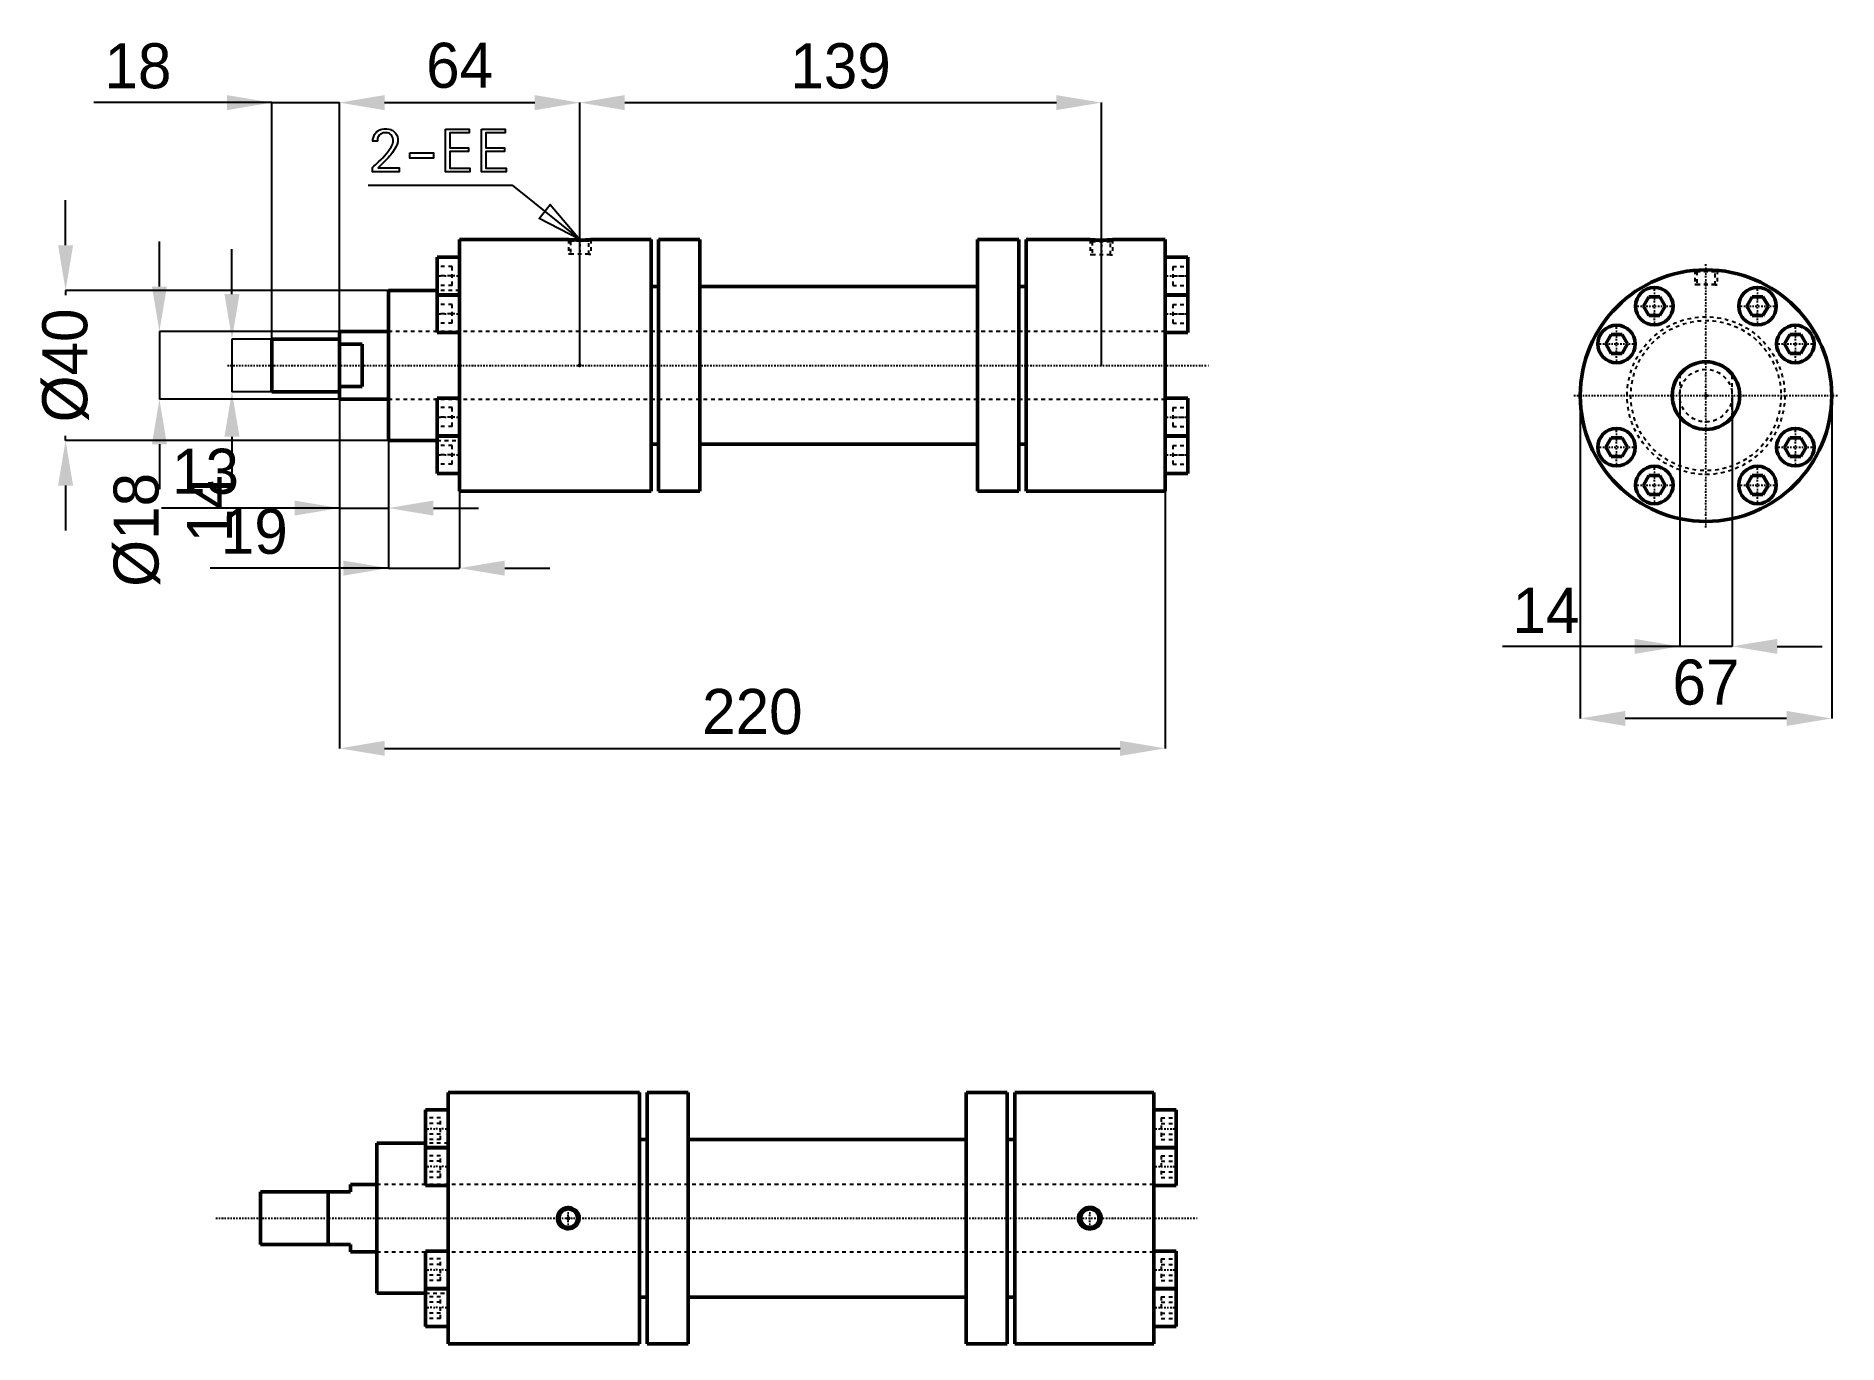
# Model space of a CAD drawing. Header units: millimetres. Extents: x -63 to 417, y -261 to 88.
import ezdxf

# ---------------------------------------------------------------- set-up
doc = ezdxf.new("R2010")
doc.units = ezdxf.units.MM
doc.linetypes.add('Center', pattern=[1.5, 0.45, -0.5, 0.05, -0.5])
doc.linetypes.add('Dashed', pattern=[2, 1, -1])
for name, color, linetype, lineweight in [('2d ConnectionPoints', 7, 'Continuous', 50), ('AM_0', 7, 'Continuous', 50), ('AM_5', 3, 'Continuous', 25), ('AM_7', 7, 'Center', 25), ('AM_9', 6, 'Dashed', 25)]:
    doc.layers.add(name, color=color, linetype=linetype, lineweight=lineweight)
doc.dimstyles.new('ISO-25', dxfattribs={"dimtxt": 2.5, "dimasz": 2.5, "dimexe": 1.25, "dimexo": 0.625, "dimtad": 1, "dimtxsty": 'Standard', "dimcen": 2.5, "dimadec": 0, "dimazin": 0, "dimtfac": 1, "dimtmove": 0, "dimatfit": 3, "dimfxl": 1, "dimarcsym": 0})

# ---------------------------------------------------------------- blocks, each defined once
blk = doc.blocks.new('1_REG160AM00C3250RC2M1415_0_in_REG160_A_M00_C_32_50_RC_M14_1_5__0')
at = {"layer": 'AM_0'}
for p, q in [((50, 28.82), (44, 28.82)), ((44, 28.82), (44, 18.82)), ((79.11, 33.5), (50, 33.5)), ((50, 33.5), (50, -33.5)), ((101, 33.5), (84.9, 33.5)), ((101, 33.5), (101, -33.5)), ((114, 33.5), (103, 33.5)), ((103, 33.5), (103, -33.5)), ((114, 33.5), (114, -33.5)), ((199, 33.5), (188, 33.5)), ((188, 33.5), (188, -33.5)), ((199, 33.5), (199, -33.5)), ((218.01, 33.5), (201, 33.5)), ((201, 33.5), (201, -33.5)), ((238, 33.5), (223.99, 33.5)), ((238, 33.5), (238, -33.5)), ((244, 28.82), (238, 28.82)), ((244, 28.82), (244, 18.82)), ((44, 20), (31, 20)), ((31, 20), (31, -20)), ((103, 21), (101, 21)), ((188, 21), (114, 21)), ((201, 21), (199, 21)), ((44, 18.82), (50, 18.82)), ((50, 18.75), (44, 18.75)), ((44, 18.75), (44, 8.75)), ((238, 18.82), (244, 18.82)), ((244, 18.75), (238, 18.75)), ((244, 18.75), (244, 8.75)), ((44, 8.75), (50, 8.75)), ((238, 8.75), (244, 8.75)), ((50, -8.75), (44, -8.75)), ((44, -8.75), (44, -18.75)), ((244, -8.75), (238, -8.75)), ((244, -8.75), (244, -18.75)), ((44, -18.75), (50, -18.75)), ((50, -18.82), (44, -18.82)), ((44, -18.82), (44, -28.82)), ((238, -18.75), (244, -18.75)), ((244, -18.82), (238, -18.82)), ((244, -18.82), (244, -28.82)), ((31, -20), (44, -20)), ((101, -21), (103, -21)), ((114, -21), (188, -21)), ((199, -21), (201, -21)), ((44, -28.82), (50, -28.82)), ((50, -33.5), (101, -33.5)), ((103, -33.5), (114, -33.5)), ((188, -33.5), (199, -33.5)), ((201, -33.5), (238, -33.5)), ((238, -28.82), (244, -28.82))]:
    blk.add_line(p, q, dxfattribs=at)
for points in [[(84.9, 33.5), (84.9, 33.5), (84.85, 33.5), (84.73, 33.49), (84.54, 33.47), (84.28, 33.46), (83.96, 33.44), (83.59, 33.42), (83.16, 33.4), (82.7, 33.39), (82.21, 33.38), (81.71, 33.39), (81.22, 33.39), (80.73, 33.41), (80.31, 33.42), (79.91, 33.44), (79.6, 33.46), (79.35, 33.48), (79.19, 33.49), (79.11, 33.5), (79.1, 33.5)], [(224, 33.5), (224, 33.5), (223.95, 33.5), (223.82, 33.49), (223.62, 33.47), (223.35, 33.45), (223.02, 33.43), (222.63, 33.41), (222.2, 33.4), (221.71, 33.38), (221.21, 33.38), (220.69, 33.38), (220.18, 33.39), (219.68, 33.4), (219.24, 33.42), (218.83, 33.44), (218.51, 33.46), (218.26, 33.48), (218.09, 33.49), (218.01, 33.5), (218, 33.5)]]:
    blk.add_lwpolyline(points, dxfattribs=at)
at = {"layer": 'AM_5', "linetype": 'Dashed'}
for p, q in [((79, 33.5), (79, 29.6)), ((79.54, 29.6), (79, 29.6)), ((84.46, 29.6), (85, 29.6)), ((85, 33.5), (85, 29.6)), ((218, 33.5), (218, 29.5)), ((218.54, 29.5), (218, 29.5)), ((223.46, 29.5), (224, 29.5)), ((224, 33.5), (224, 29.5))]:
    blk.add_line(p, q, dxfattribs=at)
at = {"layer": 'AM_7'}
for p, q in [((82, 33.8), (82, 29.4)), ((221, 33.7), (221, 29.3)), ((50.3, 23.82), (43.7, 23.82)), ((237.7, 23.82), (244.3, 23.82)), ((50.3, 13.75), (43.7, 13.75)), ((237.7, 13.75), (244.3, 13.75)), ((50.3, -13.75), (43.7, -13.75)), ((237.7, -13.75), (244.3, -13.75)), ((50.3, -23.82), (43.7, -23.82)), ((237.7, -23.82), (244.3, -23.82))]:
    blk.add_line(p, q, dxfattribs=at)
at = {"layer": 'AM_9'}
for p, q in [((79.1, 33.5), (79.54, 33.06)), ((79.54, 33.06), (79.54, 29.6)), ((84.46, 33.06), (79.54, 33.06)), ((84.46, 29.6), (79.54, 29.6)), ((84.46, 33.06), (84.9, 33.5)), ((84.46, 29.6), (84.46, 33.06)), ((218, 33.5), (218.54, 32.96)), ((218.54, 32.96), (218.54, 29.5)), ((223.46, 32.96), (218.54, 32.96)), ((223.46, 29.5), (218.54, 29.5)), ((223.46, 32.96), (224, 33.5)), ((223.46, 29.5), (223.46, 32.96)), ((48, 26.32), (44, 26.32)), ((48, 21.32), (48, 26.32)), ((240, 26.32), (244, 26.32)), ((240, 26.32), (240, 21.32)), ((48, 23.82), (44, 23.82)), ((48, 21.32), (44, 21.32)), ((50, 20), (44, 20)), ((240, 23.82), (244, 23.82)), ((240, 21.32), (244, 21.32)), ((48, 16.25), (44, 16.25)), ((48, 11.25), (48, 16.25)), ((240, 16.25), (244, 16.25)), ((240, 16.25), (240, 11.25)), ((48, 13.75), (44, 13.75)), ((48, 11.25), (44, 11.25)), ((240, 13.75), (244, 13.75)), ((240, 11.25), (244, 11.25)), ((238, 9), (31, 9)), ((31, -9), (238, -9)), ((48, -11.25), (44, -11.25)), ((48, -13.75), (44, -13.75)), ((48, -16.25), (48, -11.25)), ((240, -11.25), (244, -11.25)), ((240, -11.25), (240, -16.25)), ((240, -13.75), (244, -13.75)), ((48, -16.25), (44, -16.25)), ((240, -16.25), (244, -16.25)), ((44, -20), (50, -20)), ((48, -21.32), (44, -21.32)), ((48, -23.82), (44, -23.82)), ((48, -26.32), (48, -21.32)), ((240, -21.32), (244, -21.32)), ((240, -21.32), (240, -26.32)), ((240, -23.82), (244, -23.82)), ((48, -26.32), (44, -26.32)), ((240, -26.32), (244, -26.32))]:
    blk.add_line(p, q, dxfattribs=at)
blk = doc.blocks.new('2_REG160AM00C3250RC1M1415_0_in_REG160_A_M00_C_32_50_RC_M14_1_5__0')
at = {"layer": 'AM_0'}
for p, q in [((18, 7), (0, 7)), ((0, 7), (0, -7)), ((18, 9), (18, -9)), ((31, 9), (18, 9)), ((24, 5.66), (18, 5.66)), ((24, 5.66), (24, -5.66)), ((0, -7), (18, -7)), ((24, -5.66), (18, -5.66)), ((18, -9), (31, -9))]:
    blk.add_line(p, q, dxfattribs=at)
at = {"layer": 'AM_7'}
blk.add_line((-11.9, 0), (249.9, 0), dxfattribs=at)
at = {"layer": 'AM_9'}
for p, q in [((238, 9), (31, 9)), ((31, -9), (238, -9))]:
    blk.add_line(p, q, dxfattribs=at)
blk = doc.blocks.new('*D3')
at = {"layer": 'AM_5', "color": 0, "lineweight": -2}
for p, q in [((-55, 32), (-55, 44)), ((31, 20), (-55, 20)), ((-55, 20), (-55, 18.73)), ((-55, -20), (-55, -18.73)), ((31, -20), (-55, -20)), ((-55, -32), (-55, -44))]:
    blk.add_line(p, q, dxfattribs=at)
at = {"layer": 'AM_5', "color": 0}
for points in [[(-57, 32), (-53, 32), (-55, 20)], [(-53, -32), (-57, -32), (-55, -20)]]:
    blk.add_solid(points, dxfattribs=at)
at = {"layer": 'Defpoints', "color": 0}
for p in [(31, 20), (-55, -20), (31, -20)]:
    blk.add_point(p, dxfattribs=at)
at = {"layer": 'AM_5', "color": 0, "insert": (-55, 0), "char_height": 12, "attachment_point": 5, "rotation": 90}
blk.add_mtext('Ø40', dxfattribs=at)
blk = doc.blocks.new('*D4')
at = {"layer": 'AM_5', "color": 0, "lineweight": -2}
for p, q in [((-10.67, 19), (-10.67, 31)), ((0, 7), (-10.67, 7)), ((-10.67, 7), (-10.67, -7)), ((0, -7), (-10.67, -7)), ((-10.67, -19), (-10.67, -31))]:
    blk.add_line(p, q, dxfattribs=at)
at = {"layer": 'AM_5', "color": 0}
for points in [[(-12.67, 19), (-8.67, 19), (-10.67, 7)], [(-8.67, -19), (-12.67, -19), (-10.67, -7)]]:
    blk.add_solid(points, dxfattribs=at)
at = {"layer": 'Defpoints', "color": 0}
for p in [(0, 7), (-10.67, -7), (0, -7)]:
    blk.add_point(p, dxfattribs=at)
at = {"layer": 'AM_5', "color": 0, "insert": (-16.67, -38.2), "char_height": 12, "attachment_point": 5, "rotation": 90}
blk.add_mtext('14', dxfattribs=at)
blk = doc.blocks.new('*D5')
at = {"layer": 'AM_5', "color": 0, "lineweight": -2}
for p, q in [((-30, 21), (-30, 33)), ((18, 9), (-30, 9)), ((-30, 9), (-30, -9)), ((18, -9), (-30, -9)), ((-30, -21), (-30, -33))]:
    blk.add_line(p, q, dxfattribs=at)
at = {"layer": 'AM_5', "color": 0}
for points in [[(-32, 21), (-28, 21), (-30, 9)], [(-28, -21), (-32, -21), (-30, -9)]]:
    blk.add_solid(points, dxfattribs=at)
at = {"layer": 'Defpoints', "color": 0}
for p in [(18, 9), (-30, -9), (18, -9)]:
    blk.add_point(p, dxfattribs=at)
at = {"layer": 'AM_5', "color": 0, "insert": (-36, -43.8), "char_height": 12, "attachment_point": 5, "rotation": 90}
blk.add_mtext('Ø18', dxfattribs=at)
blk = doc.blocks.new('*D6')
at = {"layer": 'AM_5', "color": 0, "lineweight": -2}
for p, q in [((0, 70), (-47.44, 70)), ((-12, 70), (-24, 70)), ((0, 0), (0, 70)), ((0, 70), (18, 70)), ((18, 0), (18, 70)), ((30, 70), (42, 70))]:
    blk.add_line(p, q, dxfattribs=at)
at = {"layer": 'AM_5', "color": 0}
for points in [[(-12, 68), (-12, 72), (0, 70)], [(30, 72), (30, 68), (18, 70)]]:
    blk.add_solid(points, dxfattribs=at)
at = {"layer": 'Defpoints', "color": 0}
for p in [(18, 70), (0, 0), (18, 0)]:
    blk.add_point(p, dxfattribs=at)
at = {"layer": 'AM_5', "color": 0, "insert": (-35.72, 79.73), "char_height": 12, "attachment_point": 5}
blk.add_mtext('18', dxfattribs=at)
blk = doc.blocks.new('*D7')
at = {"layer": 'AM_5', "color": 0, "lineweight": -2}
for p, q in [((18, 0), (18, 70)), ((30, 70), (70, 70)), ((82, 0), (82, 70))]:
    blk.add_line(p, q, dxfattribs=at)
at = {"layer": 'AM_5', "color": 0}
for points in [[(30, 72), (30, 68), (18, 70)], [(70, 68), (70, 72), (82, 70)]]:
    blk.add_solid(points, dxfattribs=at)
at = {"layer": 'Defpoints', "color": 0}
for p in [(82, 70), (18, 0), (82, 0)]:
    blk.add_point(p, dxfattribs=at)
at = {"layer": 'AM_5', "color": 0, "insert": (50, 79.86), "char_height": 12, "attachment_point": 5}
blk.add_mtext('64', dxfattribs=at)
blk = doc.blocks.new('*D8')
at = {"layer": 'AM_5', "color": 0, "lineweight": -2}
for p, q in [((18, 0), (18, -38)), ((31, 0), (31, -38)), ((18, -38), (-29.44, -38)), ((6, -38), (-6, -38)), ((18, -38), (31, -38)), ((43, -38), (55, -38))]:
    blk.add_line(p, q, dxfattribs=at)
at = {"layer": 'AM_5', "color": 0}
for points in [[(6, -40), (6, -36), (18, -38)], [(43, -36), (43, -40), (31, -38)]]:
    blk.add_solid(points, dxfattribs=at)
at = {"layer": 'Defpoints', "color": 0}
for p in [(18, 0), (31, 0), (31, -38)]:
    blk.add_point(p, dxfattribs=at)
at = {"layer": 'AM_5', "color": 0, "insert": (-17.72, -28.27), "char_height": 12, "attachment_point": 5}
blk.add_mtext('13', dxfattribs=at)
blk = doc.blocks.new('*D9')
at = {"layer": 'AM_5', "color": 0, "lineweight": -2}
for p, q in [((31, 0), (31, -54)), ((50, 0), (50, -54)), ((31, -54), (-16.44, -54)), ((19, -54), (7, -54)), ((31, -54), (50, -54)), ((62, -54), (74, -54))]:
    blk.add_line(p, q, dxfattribs=at)
at = {"layer": 'AM_5', "color": 0}
for points in [[(19, -56), (19, -52), (31, -54)], [(62, -52), (62, -56), (50, -54)]]:
    blk.add_solid(points, dxfattribs=at)
at = {"layer": 'Defpoints', "color": 0}
for p in [(31, 0), (50, 0), (50, -54)]:
    blk.add_point(p, dxfattribs=at)
at = {"layer": 'AM_5', "color": 0, "insert": (-4.72, -44.27), "char_height": 12, "attachment_point": 5}
blk.add_mtext('19', dxfattribs=at)
blk = doc.blocks.new('*D10')
at = {"layer": 'AM_5', "color": 0, "lineweight": -2}
for p, q in [((18, 0), (18, -102)), ((238, 0), (238, -102)), ((30, -102), (226, -102))]:
    blk.add_line(p, q, dxfattribs=at)
at = {"layer": 'AM_5', "color": 0}
for points in [[(30, -100), (30, -104), (18, -102)], [(226, -104), (226, -100), (238, -102)]]:
    blk.add_solid(points, dxfattribs=at)
at = {"layer": 'Defpoints', "color": 0}
for p in [(18, 0), (238, 0), (238, -102)]:
    blk.add_point(p, dxfattribs=at)
at = {"layer": 'AM_5', "color": 0, "insert": (128, -92.27), "char_height": 12, "attachment_point": 5}
blk.add_mtext('220', dxfattribs=at)
blk = doc.blocks.new('*D11')
at = {"layer": 'AM_5', "color": 0, "lineweight": -2}
for p, q in [((82, 0), (82, 70)), ((94, 70), (209, 70)), ((221, 0), (221, 70))]:
    blk.add_line(p, q, dxfattribs=at)
at = {"layer": 'AM_5', "color": 0}
for points in [[(94, 72), (94, 68), (82, 70)], [(209, 68), (209, 72), (221, 70)]]:
    blk.add_solid(points, dxfattribs=at)
at = {"layer": 'Defpoints', "color": 0}
for p in [(221, 70), (82, 0), (221, 0)]:
    blk.add_point(p, dxfattribs=at)
at = {"layer": 'AM_5', "color": 0, "insert": (151.5, 79.73), "char_height": 12, "attachment_point": 5}
blk.add_mtext('139', dxfattribs=at)
blk = doc.blocks.new('1_REG160AM00C3250RC2M1415_0_in_REG160_A_M00_C_32_50_RC_M14_1_5__2')
at = {"layer": 'AM_0'}
for p, q in [((-15.19, 26.32), (-16.64, 23.82)), ((-12.31, 26.32), (-15.19, 26.32)), ((-10.86, 23.82), (-12.31, 26.32)), ((12.31, 26.32), (10.86, 23.82)), ((15.19, 26.32), (12.31, 26.32)), ((16.64, 23.82), (15.19, 26.32)), ((-16.64, 23.82), (-15.19, 21.32)), ((-15.19, 21.32), (-12.31, 21.32)), ((-12.31, 21.32), (-10.86, 23.82)), ((10.86, 23.82), (12.31, 21.32)), ((12.31, 21.32), (15.19, 21.32)), ((15.19, 21.32), (16.64, 23.82)), ((-25.26, 16.25), (-26.7, 13.75)), ((-22.37, 16.25), (-25.26, 16.25)), ((-20.93, 13.75), (-22.37, 16.25)), ((22.37, 16.25), (20.93, 13.75)), ((25.26, 16.25), (22.37, 16.25)), ((26.7, 13.75), (25.26, 16.25)), ((-26.7, 13.75), (-25.26, 11.25)), ((-25.26, 11.25), (-22.37, 11.25)), ((-22.37, 11.25), (-20.93, 13.75)), ((20.93, 13.75), (22.37, 11.25)), ((22.37, 11.25), (25.26, 11.25)), ((25.26, 11.25), (26.7, 13.75)), ((-25.26, -11.25), (-26.7, -13.75)), ((-26.7, -13.75), (-25.26, -16.25)), ((-22.37, -11.25), (-25.26, -11.25)), ((-20.93, -13.75), (-22.37, -11.25)), ((-22.37, -16.25), (-20.93, -13.75)), ((22.37, -11.25), (20.93, -13.75)), ((20.93, -13.75), (22.37, -16.25)), ((25.26, -11.25), (22.37, -11.25)), ((26.7, -13.75), (25.26, -11.25)), ((25.26, -16.25), (26.7, -13.75)), ((-25.26, -16.25), (-22.37, -16.25)), ((22.37, -16.25), (25.26, -16.25)), ((-15.19, -21.32), (-16.64, -23.82)), ((-16.64, -23.82), (-15.19, -26.32)), ((-12.31, -21.32), (-15.19, -21.32)), ((-10.86, -23.82), (-12.31, -21.32)), ((-12.31, -26.32), (-10.86, -23.82)), ((12.31, -21.32), (10.86, -23.82)), ((10.86, -23.82), (12.31, -26.32)), ((15.19, -21.32), (12.31, -21.32)), ((16.64, -23.82), (15.19, -21.32)), ((15.19, -26.32), (16.64, -23.82)), ((-15.19, -26.32), (-12.31, -26.32)), ((12.31, -26.32), (15.19, -26.32))]:
    blk.add_line(p, q, dxfattribs=at)
for centre, radius in [((0, 0), 33.5), ((-13.75, 23.82), 5), ((13.75, 23.82), 5), ((-23.82, 13.75), 5), ((23.82, 13.75), 5), ((0, 0), 9), ((-23.82, -13.75), 5), ((23.82, -13.75), 5), ((-13.75, -23.82), 5), ((13.75, -23.82), 5)]:
    blk.add_circle(centre, radius, dxfattribs=at)
at = {"layer": 'AM_5', "linetype": 'Dashed'}
for p, q in [((-3, 33.37), (-3, 29.5)), ((-2.46, 29.6), (-3, 29.6)), ((-2.46, 29.5), (-3, 29.5)), ((2.46, 29.6), (3, 29.6)), ((2.46, 29.5), (3, 29.5)), ((3, 33.37), (3, 29.5))]:
    blk.add_line(p, q, dxfattribs=at)
at = {"layer": 'AM_7'}
for p, q in [((0, -35.17), (0, 35.17)), ((-13.75, 18.57), (-13.75, 29.07)), ((13.75, 18.57), (13.75, 29.07)), ((-19, 23.82), (-8.5, 23.82)), ((8.5, 23.82), (19, 23.82)), ((-23.82, 8.5), (-23.82, 19)), ((23.82, 8.5), (23.82, 19)), ((-29.07, 13.75), (-18.57, 13.75)), ((18.57, 13.75), (29.07, 13.75)), ((-35.17, 0), (35.17, 0)), ((-23.82, -19), (-23.82, -8.5)), ((23.82, -19), (23.82, -8.5)), ((-29.07, -13.75), (-18.57, -13.75)), ((18.57, -13.75), (29.07, -13.75)), ((-13.75, -29.07), (-13.75, -18.57)), ((13.75, -29.07), (13.75, -18.57)), ((-19, -23.82), (-8.5, -23.82)), ((8.5, -23.82), (19, -23.82))]:
    blk.add_line(p, q, dxfattribs=at)
at = {"layer": 'AM_9'}
for p, q in [((-2.87, 33.37), (-2.46, 32.96)), ((-2.78, 33.38), (-2.46, 33.06)), ((-2.46, 33.06), (-2.46, 29.5)), ((2.46, 33.06), (-2.46, 33.06)), ((2.46, 32.96), (-2.46, 32.96)), ((2.46, 29.6), (-2.46, 29.6)), ((2.46, 29.5), (-2.46, 29.5)), ((2.46, 33.06), (2.78, 33.38)), ((2.46, 32.96), (2.87, 33.37)), ((2.46, 29.5), (2.46, 33.06))]:
    blk.add_line(p, q, dxfattribs=at)
for radius in [21, 20]:
    blk.add_circle((0, 0), radius, dxfattribs=at)
blk = doc.blocks.new('2_REG160AM00C3250RC1M1415_0_in_REG160_A_M00_C_32_50_RC_M14_1_5__2')
at = {"layer": 'AM_0'}
blk.add_circle((0, 0), 9, dxfattribs=at)
at = {"layer": 'AM_9'}
for p, q in [((-7, 5.66), (-7, -5.66)), ((7, -5.66), (7, 5.66))]:
    blk.add_line(p, q, dxfattribs=at)
blk.add_circle((0, 0), 7, dxfattribs=at)
blk = doc.blocks.new('*D17')
at = {"layer": 'AM_5', "color": 0, "lineweight": -2}
for p, q in [((375.1, -8.04), (375.1, -74.84)), ((389.1, -8.04), (389.1, -74.84)), ((375.1, -74.84), (327.85, -74.84)), ((389.1, -74.84), (375.1, -74.84)), ((401.1, -74.84), (413.1, -74.84))]:
    blk.add_line(p, q, dxfattribs=at)
at = {"layer": 'AM_5', "color": 0}
for points in [[(363.1, -76.84), (363.1, -72.84), (375.1, -74.84)], [(401.1, -72.84), (401.1, -76.84), (389.1, -74.84)]]:
    blk.add_solid(points, dxfattribs=at)
at = {"layer": 'Defpoints', "color": 0}
for p in [(375.1, -8.04), (389.1, -8.04), (375.1, -74.84)]:
    blk.add_point(p, dxfattribs=at)
at = {"layer": 'AM_5', "color": 0, "insert": (339.45, -65.24), "char_height": 12, "attachment_point": 5}
blk.add_mtext('14', dxfattribs=at)
blk = doc.blocks.new('*D18')
at = {"layer": 'AM_5', "color": 0, "lineweight": -2}
for p, q in [((348.6, -8.04), (348.6, -94.04)), ((415.6, -8.04), (415.6, -94.04)), ((403.6, -94.04), (360.6, -94.04))]:
    blk.add_line(p, q, dxfattribs=at)
at = {"layer": 'AM_5', "color": 0}
for points in [[(360.6, -92.04), (360.6, -96.04), (348.6, -94.04)], [(403.6, -96.04), (403.6, -92.04), (415.6, -94.04)]]:
    blk.add_solid(points, dxfattribs=at)
at = {"layer": 'Defpoints', "color": 0}
for p in [(348.6, -8.04), (415.6, -8.04), (348.6, -94.04)]:
    blk.add_point(p, dxfattribs=at)
at = {"layer": 'AM_5', "color": 0, "insert": (382.1, -84.44), "char_height": 12, "attachment_point": 5}
blk.add_mtext('67', dxfattribs=at)
blk = doc.blocks.new('1_REG160AM00C3250RC2M1415_0_in_REG160_A_M00_C_32_50_RC_M14_1_5__4')
at = {"layer": 'AM_0'}
for p, q in [((44, 28.82), (44, 18.82)), ((50, 28.82), (44, 28.82)), ((50, 33.5), (50, -33.5)), ((101, 33.5), (50, 33.5)), ((101, 33.5), (101, -33.5)), ((103, 33.5), (103, -33.5)), ((114, 33.5), (103, 33.5)), ((114, 33.5), (114, -33.5)), ((188, 33.5), (188, -33.5)), ((199, 33.5), (188, 33.5)), ((199, 33.5), (199, -33.5)), ((201, 33.5), (201, -33.5)), ((238, 33.5), (201, 33.5)), ((238, 33.5), (238, -33.5)), ((244, 28.82), (238, 28.82)), ((244, 28.82), (244, 18.82)), ((31, 20), (31, -20)), ((44, 20), (31, 20)), ((103, 21), (101, 21)), ((188, 21), (114, 21)), ((201, 21), (199, 21)), ((44, 18.82), (50, 18.82)), ((44, 18.75), (44, 8.75)), ((50, 18.75), (44, 18.75)), ((238, 18.82), (244, 18.82)), ((244, 18.75), (238, 18.75)), ((244, 18.75), (244, 8.75)), ((44, 8.75), (50, 8.75)), ((238, 8.75), (244, 8.75)), ((44, -8.75), (44, -18.75)), ((50, -8.75), (44, -8.75)), ((244, -8.75), (238, -8.75)), ((244, -8.75), (244, -18.75)), ((44, -18.75), (50, -18.75)), ((44, -18.82), (44, -28.82)), ((50, -18.82), (44, -18.82)), ((238, -18.75), (244, -18.75)), ((244, -18.82), (238, -18.82)), ((244, -18.82), (244, -28.82)), ((31, -20), (44, -20)), ((101, -21), (103, -21)), ((114, -21), (188, -21)), ((199, -21), (201, -21)), ((44, -28.82), (50, -28.82)), ((50, -33.5), (101, -33.5)), ((103, -33.5), (114, -33.5)), ((188, -33.5), (199, -33.5)), ((201, -33.5), (238, -33.5)), ((238, -28.82), (244, -28.82))]:
    blk.add_line(p, q, dxfattribs=at)
for points in [[(79.99, 2), (80.31, 2.26), (80.68, 2.48), (81.13, 2.65), (81.61, 2.76), (82.11, 2.78), (82.61, 2.72), (83.09, 2.58), (83.55, 2.35), (83.95, 2.06), (84.3, 1.7), (84.56, 1.3), (84.76, 0.85), (84.87, 0.41), (84.9, -0.06), (84.85, -0.5), (84.73, -0.94), (84.54, -1.35), (84.28, -1.72), (83.96, -2.05), (83.59, -2.33), (83.16, -2.55), (82.7, -2.7), (82.21, -2.78), (81.71, -2.77), (81.22, -2.68), (80.73, -2.5), (80.31, -2.26), (79.91, -1.93), (79.6, -1.56), (79.35, -1.13), (79.19, -0.7), (79.11, -0.23), (79.11, 0.22), (79.19, 0.67), (79.33, 1.09), (79.55, 1.49), (79.99, 2)], [(218.92, 2.07), (219.26, 2.34), (219.64, 2.56), (220.11, 2.75), (220.61, 2.85), (221.12, 2.87), (221.64, 2.81), (222.14, 2.66), (222.61, 2.42), (223.02, 2.12), (223.39, 1.74), (223.66, 1.33), (223.86, 0.87), (223.97, 0.41), (224, -0.08), (223.95, -0.53), (223.82, -0.98), (223.62, -1.4), (223.35, -1.78), (223.02, -2.12), (222.63, -2.41), (222.2, -2.64), (221.71, -2.79), (221.21, -2.87), (220.69, -2.86), (220.18, -2.77), (219.68, -2.58), (219.24, -2.33), (218.83, -1.99), (218.51, -1.61), (218.26, -1.16), (218.09, -0.71), (218.01, -0.23), (218.01, 0.24), (218.09, 0.7), (218.24, 1.13), (218.47, 1.54), (218.92, 2.07)]]:
    blk.add_lwpolyline(points, dxfattribs=at)
for centre in [(82, 0), (221, 0)]:
    blk.add_circle(centre, 2.46, dxfattribs=at)
at = {"layer": 'AM_5'}
for centre in [(82, 0), (221, 0)]:
    blk.add_arc(centre, 3, 75, 15, dxfattribs=at)
at = {"layer": 'AM_7'}
for p, q in [((50.3, 23.82), (43.7, 23.82)), ((237.7, 23.82), (244.3, 23.82)), ((50.3, 13.75), (43.7, 13.75)), ((237.7, 13.75), (244.3, 13.75)), ((82, -2.58), (82, 2.58)), ((221, -2.58), (221, 2.58)), ((50.3, -13.75), (43.7, -13.75)), ((237.7, -13.75), (244.3, -13.75)), ((50.3, -23.82), (43.7, -23.82)), ((237.7, -23.82), (244.3, -23.82))]:
    blk.add_line(p, q, dxfattribs=at)
at = {"layer": 'AM_9'}
for p, q in [((48, 26.7), (44, 26.7)), ((48, 25.26), (44, 25.26)), ((48, 20.93), (48, 26.7)), ((240, 26.7), (244, 26.7)), ((240, 26.7), (240, 20.93)), ((240, 25.26), (244, 25.26)), ((48, 22.37), (44, 22.37)), ((48, 20.93), (44, 20.93)), ((50, 20), (44, 20)), ((240, 22.37), (244, 22.37)), ((240, 20.93), (244, 20.93)), ((48, 16.64), (44, 16.64)), ((48, 15.19), (44, 15.19)), ((48, 10.86), (48, 16.64)), ((240, 16.64), (244, 16.64)), ((240, 16.64), (240, 10.86)), ((240, 15.19), (244, 15.19)), ((48, 12.31), (44, 12.31)), ((48, 10.86), (44, 10.86)), ((240, 12.31), (244, 12.31)), ((240, 10.86), (244, 10.86)), ((238, 9), (31, 9)), ((31, -9), (238, -9)), ((48, -10.86), (44, -10.86)), ((48, -12.31), (44, -12.31)), ((48, -16.64), (48, -10.86)), ((240, -10.86), (244, -10.86)), ((240, -10.86), (240, -16.64)), ((240, -12.31), (244, -12.31)), ((48, -15.19), (44, -15.19)), ((48, -16.64), (44, -16.64)), ((240, -15.19), (244, -15.19)), ((240, -16.64), (244, -16.64)), ((44, -20), (50, -20)), ((48, -20.93), (44, -20.93)), ((48, -22.37), (44, -22.37)), ((48, -26.7), (48, -20.93)), ((240, -20.93), (244, -20.93)), ((240, -20.93), (240, -26.7)), ((240, -22.37), (244, -22.37)), ((48, -25.26), (44, -25.26)), ((48, -26.7), (44, -26.7)), ((240, -25.26), (244, -25.26)), ((240, -26.7), (244, -26.7))]:
    blk.add_line(p, q, dxfattribs=at)
blk = doc.blocks.new('2_REG160AM00C3250RC1M1415_0_in_REG160_A_M00_C_32_50_RC_M14_1_5__4')
at = {"layer": 'AM_0'}
for p, q in [((0, 7), (0, -7)), ((24, 7), (0, 7)), ((18, 7), (18, -7)), ((31, 9), (24, 9)), ((24, 9), (24, 7)), ((0, -7), (24, -7)), ((24, -7), (24, -9)), ((24, -9), (31, -9))]:
    blk.add_line(p, q, dxfattribs=at)
at = {"layer": 'AM_7'}
blk.add_line((-11.9, 0), (249.9, 0), dxfattribs=at)
at = {"layer": 'AM_9'}
for p, q in [((238, 9), (31, 9)), ((31, -9), (238, -9))]:
    blk.add_line(p, q, dxfattribs=at)

msp = doc.modelspace()

# ---------------------------------------------------------------- linework, layer by layer
at = {"layer": '2d ConnectionPoints'}
for p in [(0, 0), (0, 0), (82, 0), (382.099, -8.041), (382.099, -8.041), (382.099, -8.041), (-3.062, -227.157), (-3.062, -227.157), (78.938, -227.157)]:
    msp.add_point(p, dxfattribs=at)
at = {"layer": 'AM_5'}
for p, q in [((25.6, 48), (64, 48)), ((64, 48), (82, 33.5))]:
    msp.add_line(p, q, dxfattribs=at)
for points in [[(27.152, 53.066), (27.152, 53.066), (27.666, 53.536), (28.398, 54.222), (28.398, 54.222), (29.084, 54.886), (29.516, 55.317), (29.516, 55.317), (29.929, 55.751), (30.522, 56.433), (30.522, 56.433), (31.081, 57.153), (31.434, 57.653), (31.434, 57.653), (31.746, 58.151), (32.084, 58.862), (32.084, 58.862), (32.266, 59.527), (32.3, 59.946), (32.3, 59.946), (32.29, 60.181), (32.234, 60.513), (32.234, 60.513), (32.13, 60.822), (32.035, 61.015), (32.035, 61.015), (31.921, 61.193), (31.72, 61.43), (31.72, 61.43), (31.483, 61.629), (31.306, 61.74), (31.306, 61.74), (31.116, 61.833), (30.813, 61.933), (30.813, 61.933), (30.491, 61.987), (30.264, 61.997), (30.264, 61.997), (30.014, 61.987), (29.66, 61.931), (29.66, 61.931), (29.331, 61.828), (29.126, 61.732), (29.126, 61.732), (28.935, 61.617), (28.681, 61.408), (28.681, 61.408), (28.467, 61.156), (28.346, 60.964), (28.346, 60.964), (28.245, 60.755), (28.135, 60.415), (28.135, 60.415), (28.076, 60.042), (28.065, 59.774), (26.895, 59.774), (26.895, 59.774), (26.913, 60.175), (27.008, 60.732), (27.008, 60.732), (27.184, 61.237), (27.347, 61.545), (27.347, 61.545), (27.541, 61.827), (27.879, 62.196), (27.879, 62.196), (28.273, 62.501), (28.568, 62.668), (28.568, 62.668), (28.882, 62.806), (29.376, 62.955), (29.376, 62.955), (29.9, 63.035), (30.264, 63.05), (30.264, 63.05), (30.606, 63.036), (31.101, 62.961), (31.101, 62.961), (31.575, 62.821), (31.879, 62.692), (31.879, 62.692), (32.167, 62.535), (32.553, 62.249), (32.553, 62.249), (32.885, 61.903), (33.076, 61.639), (33.076, 61.639), (33.238, 61.351), (33.413, 60.882), (33.413, 60.882), (33.507, 60.368), (33.525, 60.001), (33.525, 60.001), (33.498, 59.585), (33.359, 58.946), (33.359, 58.946), (33.1, 58.288), (32.862, 57.84), (32.862, 57.84), (32.588, 57.394), (32.143, 56.749), (32.143, 56.749), (31.659, 56.133), (31.313, 55.738), (31.313, 55.738), (30.942, 55.337), (30.318, 54.686), (30.318, 54.686), (29.615, 53.977), (29.102, 53.472), (28.275, 52.661), (33.86, 52.653), (33.86, 51.6), (26.739, 51.6), (26.739, 52.692), (27.152, 53.066)], [(46.204, 62.91), (52.553, 62.91), (52.553, 61.943), (47.358, 61.943), (47.358, 57.965), (52.35, 57.965), (52.35, 57.013), (47.358, 57.013), (47.358, 52.567), (52.756, 52.567), (52.756, 51.6), (46.204, 51.6), (46.204, 62.91)], [(55.804, 62.91), (62.153, 62.91), (62.153, 61.943), (56.958, 61.943), (56.958, 57.965), (61.95, 57.965), (61.95, 57.013), (56.958, 57.013), (56.958, 52.567), (62.356, 52.567), (62.356, 51.6), (55.804, 51.6), (55.804, 62.91)], [(36.76, 56.623), (43, 56.623), (43, 55.219), (36.76, 55.219), (36.76, 56.623)], [(82, 33.5), (71.149, 39.159), (74.161, 42.897), (82, 33.5)]]:
    msp.add_lwpolyline(points, dxfattribs=at)

# ---------------------------------------------------------------- block references
for name, p in [('1_REG160AM00C3250RC2M1415_0_in_REG160_A_M00_C_32_50_RC_M14_1_5__0', (0, 0)), ('1_REG160AM00C3250RC2M1415_0_in_REG160_A_M00_C_32_50_RC_M14_1_5__2', (382.099, -8.041)), ('2_REG160AM00C3250RC1M1415_0_in_REG160_A_M00_C_32_50_RC_M14_1_5__0', (0, 0)), ('2_REG160AM00C3250RC1M1415_0_in_REG160_A_M00_C_32_50_RC_M14_1_5__2', (382.099, -8.041)), ('1_REG160AM00C3250RC2M1415_0_in_REG160_A_M00_C_32_50_RC_M14_1_5__4', (-3.062, -227.157)), ('2_REG160AM00C3250RC1M1415_0_in_REG160_A_M00_C_32_50_RC_M14_1_5__4', (-3.062, -227.157))]:
    msp.add_blockref(name, p)

# ---------------------------------------------------------------- dimensions: what is measured, and where the dimension line sits
for base, p1, p2, text, picture, middle in [((18, 70), (0, 0), (18, 0), '18', '*D6', (-35.719, 70)), ((82, 70), (18, 0), (82, 0), '64', '*D7', (50, 70)), ((221, 70), (82, 0), (221, 0), '139', '*D11', (151.5, 70)), ((31, -38), (18, 0), (31, 0), '13', '*D8', (-17.719, -38)), ((50, -54), (31, 0), (50, 0), '19', '*D9', (-4.719, -54)), ((238, -102), (18, 0), (238, 0), '220', '*D10', (128, -102)), ((375.099, -74.841), (389.099, -8.041), (375.099, -8.041), '14', '*D17', (339.449, -74.841)), ((348.599, -94.041), (415.599, -8.041), (348.599, -8.041), '67', '*D18', (382.099, -94.041))]:
    dim = msp.add_linear_dim(base=base, p1=p1, p2=p2, text=text, dimstyle='ISO-25', override={"dimtxt": 12, "dimasz": 12, "dimexe": 0, "dimexo": 0, "dimgap": 3.6}, dxfattribs=at)
    dim.commit()
    dim.dimension.update_dxf_attribs({"geometry": picture, "text_midpoint": middle, "dimtype": 160})
for base, p1, p2, text, picture, middle in [((-55, -20), (31, 20), (31, -20), 'Ø40', '*D3', (-55, 0)), ((-30, -9), (18, 9), (18, -9), 'Ø18', '*D5', (-36, -43.8)), ((-10.667, -7), (0, 7), (0, -7), '14', '*D4', (-16.667, -38.2))]:
    dim = msp.add_linear_dim(base=base, p1=p1, p2=p2, angle=90, text=text, dimstyle='ISO-25', override={"dimtxt": 12, "dimasz": 12, "dimexe": 0, "dimexo": 0, "dimgap": 3.6}, dxfattribs=at)
    dim.commit()
    dim.dimension.update_dxf_attribs({"geometry": picture, "text_midpoint": middle, "dimtype": 160, "text_rotation": 90})

doc.saveas('drawing.dxf')
